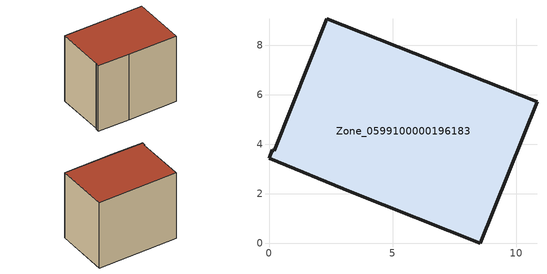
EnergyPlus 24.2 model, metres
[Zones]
Zone_0599100000196183
 floor ground (C_G): 8.53,0 3.34,2.06 0,3.43 0.13,3.78 0.21,3.75 2.34,9.08 10.83,5.73 z0
 wall outside (C_F): 3.34,2.06 8.53,0 10.83,5.73 2.34,9.08 0.21,3.75 0.13,3.78 0,3.43 3.34,2.06 z0:7.87
 roof outside (C_R): 2.34,9.08 0.21,3.75 0.13,3.78 0,3.43 3.34,2.06 8.53,0 10.83,5.73 z7.87
[BUILDING]
Pand.0599100000196183: North Axis=0; Terrain=City; Loads Convergence Tolerance Value=0.04; Temperature Convergence Tolerance Value=0.4; Solar Distribution=FullExterior; Maximum Number of Warmup Days=25; Minimum Number of Warmup Days=1
[Site:Location]
Rotterdam.The.Hague.AP_ZH_NLD Design_Conditions: Latitude=51.96; Longitude=4.45; Time Zone=1; Elevation=-4.5
[SITE:GROUNDTEMPERATURE:BUILDINGSURFACE]
18, 18, 18, 18, 18, 18, 18, 18, 18, 18, 18, 18
[MATERIAL] Thermal Absorptance=0.9; Solar Absorptance=0.7; Visible Absorptance=0.7
Name | Roughness | Thickness | Conductivity | Density | Specific Heat
G.TI.1975-1991 | MediumSmooth | 0.15 | 0.288461 | 540 | 1210
F.TI.1975-1991 | Rough | 0.3 | 0.230769 | 1920 | 840
R.TI.1975-1991 | MediumRough | 0.2 | 0.153846 | 1500 | 1000
[CONSTRUCTION]
C_G: G.TI.1975-1991
C_F: F.TI.1975-1991
C_R: R.TI.1975-1991
[ZONE]
Zone_0599100000196183: Type=1; Multiplier=1; Ceiling Height=Autocalculate; Volume=Autocalculate; Floor Area=autocalculate; Part of Total Floor Area=Yes
[ZONEINFILTRATION:DESIGNFLOWRATE]
Infil_Zone_0599100000196183: Zone or ZoneList or Space or SpaceList=Zone_0599100000196183; Schedule=AlwaysOn; Design Flow Rate Calculation Method=Flow/Area; Flow Rate per Floor Area=0.003; Constant Term Coefficient=1; Temperature Term Coefficient=0; Velocity Term Coefficient=0; Velocity Squared Term Coefficient=0
[HVACTEMPLATE:ZONE:IDEALLOADSAIRSYSTEM]
Zone_0599100000196183: Maximum Heating Supply Air Temperature=50; Minimum Cooling Supply Air Temperature=13; Maximum Heating Supply Air Humidity Ratio=0.0156; Minimum Cooling Supply Air Humidity Ratio=0.0077; Heating Limit=NoLimit; Cooling Limit=NoLimit; Dehumidification Control Type=ConstantSensibleHeatRatio; Cooling Sensible Heat Ratio=0.7; Dehumidification Setpoint=60; Humidification Control Type=None; Humidification Setpoint=30; Outdoor Air Method=None; Outdoor Air Flow Rate per Person=0.00944; Outdoor Air Flow Rate per Zone Floor Area=0; Outdoor Air Flow Rate per Zone=0; Demand Controlled Ventilation Type=None; Outdoor Air Economizer Type=NoEconomizer; Heat Recovery Type=None; Sensible Heat Recovery Effectiveness=0.7; Latent Heat Recovery Effectiveness=0.65
[ZONECONTROL:THERMOSTAT]
ThermostatControl_Zone_0599100000196183: Zone or ZoneList=Zone_0599100000196183; Control Type Schedule=DualSetpointControlType; Control 1=Thermostat_Zone_0599100000196183; Temperature Difference Between Cutout And Setpoint=0
[THERMOSTATSETPOINT:DUALSETPOINT]
Thermostat_Zone_0599100000196183: Heating Setpoint Temperature Schedule=HeatingSetpoint_Zone_0599100000196183; Cooling Setpoint Temperature Schedule=CoolingSetpoint_Zone_0599100000196183
[SCHEDULE:COMPACT]
HeatingSetpoint_Zone_0599100000196183: Through: 12/31, For: AllDays, Until: 24:00, 21
CoolingSetpoint_Zone_0599100000196183: Through: 12/31, For: AllDays, Until: 24:00, 24
DualSetpointControlType: Through: 12/31, For: AllDays, Until: 24:00, 4
AlwaysOn: Through: 12/31, For: AllDays, Until: 24:00, 1
